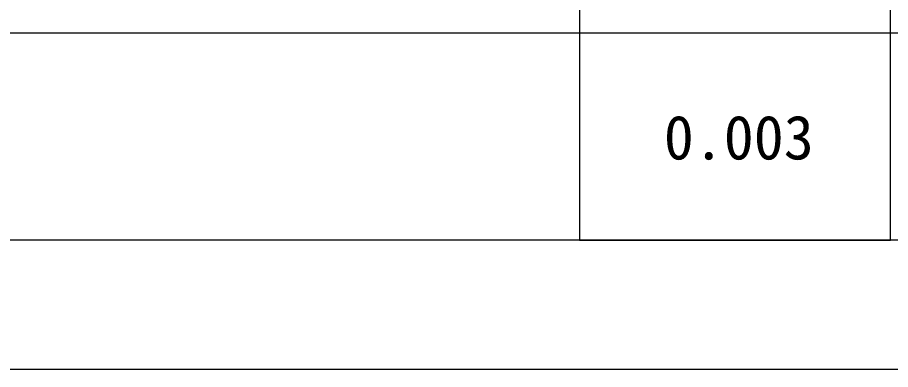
# Model space of a CAD drawing. Header units: millimetres. Extents: x 2250 to 2547, y 1170 to 1380.
# Drawn here: x 2332.84 to 2366.53, y 1175 to 1188.59 of the extents above; entities that cross this region are included whole.
import ezdxf
from ezdxf.enums import TextEntityAlignment as Align

# ---------------------------------------------------------------- set-up
doc = ezdxf.new("R2010")
doc.units = ezdxf.units.MM
doc.layers.add('图框', color=7, linetype='Continuous', lineweight=35)
doc.styles.get("Standard").update_dxf_attribs({"font": 'arial.ttf'})
doc.styles.add('样式 1', font='simsunb.ttf')

# ---------------------------------------------------------------- blocks, each defined once
blk = doc.blocks.new('TYFrame_XT')
at = {"layer": '图框', "lineweight": 9}
for p, q in [((104.523, 42), (104.523, 10)), ((116.523, 10), (116.523, 26)), ((10, 18), (104.523, 18)), ((104.523, 18), (116.523, 18)), ((116.523, 18), (128.528, 18)), ((128.528, 10), (10, 10)), ((104.523, 10), (116.523, 10)), ((292, 5), (5, 5))]:
    blk.add_line(p, q, dxfattribs=at)
at = {"layer": '图框', "color": 4, "lineweight": 9}
blk.add_line((107, 10), (107.43, 10), dxfattribs=at)
at = {"layer": '图框', "lineweight": 9, "insert": (107.78, 14.81), "char_height": 1.7, "width": 14.11582, "attachment_point": 1}
blk.add_mtext('{\\fNSimSun|b1|i0|c134|p49;0.003\\P}', dxfattribs=at)
at = {"layer": '图框', "style": '样式 1'}
for tag, p in [('设计', (186.182, 37.499)), ('冷却', (222.232, 37.52)), ('刀具名称', (254.697, 31.772)), ('涂层', (224.342, 31.444)), ('审核', (186.14, 29.879)), ('厚度', (224.332, 27.785)), ('刀具材料', (222.455, 21.546)), ('规格型号', (265.453, 21.215)), ('日期', (186.423, 13.786)), ('被加工材料', (222.743, 13.913)), ('客户名称', (265.454, 13.306))]:
    blk.add_attdef(tag, text='', height=1.73, dxfattribs=at).set_placement(p, align=Align.MIDDLE_CENTER)

msp = doc.modelspace()

# ---------------------------------------------------------------- block references
at = {"color": 0}
msp.add_blockref('TYFrame_XT', (2250, 1170), dxfattribs=at)

doc.saveas('drawing.dxf')
